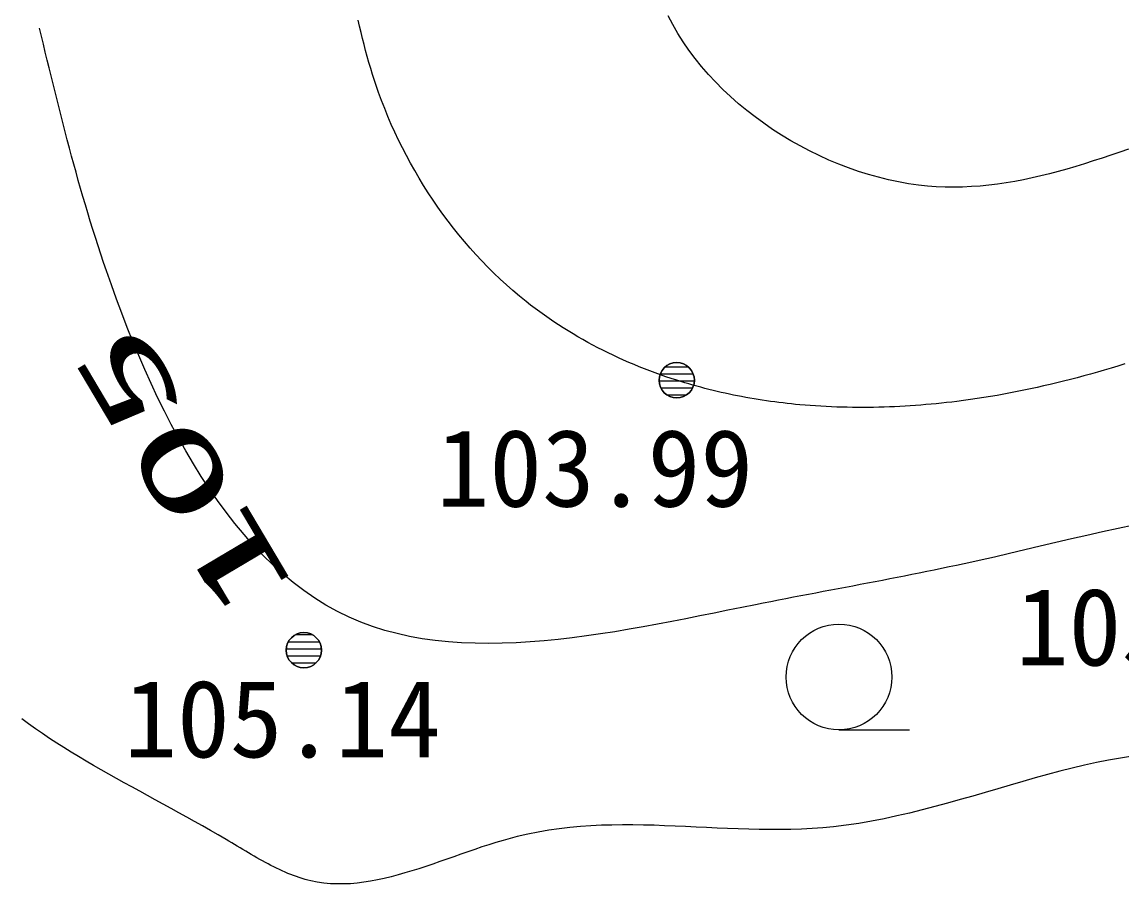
# Model space of a CAD drawing. Units: millimetres, scale not verified. Extents: x -97500 to 97500, y -67309 to 66872.
# Drawn here: x -44153 to -36353, y 51632 to 57744 of the extents above; entities that cross this region are included whole.
import ezdxf
from ezdxf.enums import TextEntityAlignment as Align

# ---------------------------------------------------------------- set-up
doc = ezdxf.new("R2010")
doc.units = ezdxf.units.MM
doc.header["$LTSCALE"] = 500
for name, color, linetype in [('0-4_S-BGD', 7, 'Continuous'), ('0-7_S-BGD-HICN', 7, 'Continuous'), ('0-8_S-BGD-LWCN', 7, 'Continuous')]:
    doc.layers.add(name, color=color, linetype=linetype)
doc.styles.add('ＭＳ ゴシック', font='')
doc.styles.get('ＭＳ ゴシック').set_extended_font_data('MS Gothic')

msp = doc.modelspace()

# ---------------------------------------------------------------- linework, layer by layer
at = {"layer": '0-4_S-BGD'}
for p, q in [((-39627.1, 55250), (-39394.5, 55250)), ((-39627.1, 55250), (-39394.5, 55250)), ((-39591.1, 55300), (-39430.5, 55300)), ((-39591.1, 55300), (-39430.5, 55300)), ((-39635.7, 55200), (-39385.9, 55200)), ((-39635.7, 55200), (-39385.9, 55200)), ((-39623.5, 55150), (-39398.2, 55150)), ((-39623.5, 55150), (-39398.2, 55150)), ((-39579.9, 55100), (-39441.7, 55100)), ((-39579.9, 55100), (-39441.7, 55100)), ((-42214.5, 53400), (-42095.1, 53400)), ((-42214.5, 53400), (-42095.1, 53400)), ((-42279.4, 53300), (-42030.2, 53300)), ((-42279.4, 53300), (-42030.2, 53300)), ((-42264.6, 53350), (-42045.1, 53350)), ((-42264.6, 53350), (-42045.1, 53350)), ((-42273.2, 53250), (-42036.4, 53250)), ((-42273.2, 53250), (-42036.4, 53250)), ((-42241.4, 53200), (-42068.3, 53200)), ((-42241.4, 53200), (-42068.3, 53200)), ((-38360.2, 52724.8), (-37860.2, 52724.8))]:
    msp.add_line(p, q, dxfattribs=at)
for centre, radius in [((-39510.8, 55204.2), 125), ((-38360.2, 53099.8), 375), ((-42154.8, 53290.2), 125)]:
    msp.add_circle(centre, radius, dxfattribs=at)
for centre, start, end in [((-39510.8, 55204.2), 0, 180), ((-39510.8, 55204.2), 180, 0), ((-42154.8, 53290.2), 0, 180), ((-42154.8, 53290.2), 180, 0)]:
    msp.add_arc(centre, 125, start, end, dxfattribs=at)
at = {"layer": '0-7_S-BGD-HICN'}
for points in [[(-43947.1, 57361.7), (-43960.9, 57418.2), (-43974.6, 57474.7), (-43988.2, 57531.2), (-44001.8, 57587.6), (-44015.4, 57644), (-44029, 57700.5)], [(-42882.5, 54522.5), (-42938.1, 54611.8), (-42992, 54703), (-43044.2, 54795.8), (-43094.9, 54890.2), (-43144, 54985.9), (-43191.6, 55082.8), (-43237.6, 55180.7), (-43282.2, 55279.4), (-43325.3, 55378.8), (-43366.9, 55478.7), (-43407.1, 55579), (-43446, 55679.3), (-43483.5, 55779.7), (-43519.6, 55879.9), (-43554.5, 55979.7), (-43574.6, 56038.8), (-43594.3, 56097.8), (-43613.5, 56156.6), (-43632.4, 56215.2), (-43650.9, 56273.7), (-43669, 56332), (-43686.7, 56390.1), (-43704.1, 56448.1), (-43721.1, 56506), (-43737.8, 56563.7), (-43754.2, 56621.4), (-43770.4, 56678.8), (-43786.2, 56736.2), (-43801.9, 56793.5), (-43817.2, 56850.7), (-43832.4, 56907.7), (-43847.3, 56964.7), (-43862, 57021.6), (-43876.6, 57078.5), (-43890.9, 57135.2), (-43905.2, 57191.9), (-43919.3, 57248.6), (-43933.2, 57305.2), (-43947.1, 57361.7)], [(-39546.2, 53493.4), (-39646.8, 53474.2), (-39747.7, 53455.7), (-39848.6, 53437.9), (-39949.6, 53421.1), (-40050.5, 53405.3), (-40151.3, 53390.8), (-40251.8, 53377.7), (-40352, 53366.2), (-40451.8, 53356.4), (-40551, 53348.4), (-40649.6, 53342.5), (-40747.5, 53338.8), (-40844.6, 53337.5), (-40940.8, 53338.6), (-41036, 53342.5), (-41130.2, 53349.1), (-41223.1, 53358.7), (-41314.8, 53371.5), (-41405.2, 53387.6), (-41494, 53407.1), (-41581.4, 53430.3), (-41667.1, 53457.2), (-41751.1, 53488), (-41833.2, 53523), (-41916.7, 53563.8), (-41998.1, 53609.1), (-42077.5, 53658.6), (-42155, 53712.2), (-42230.4, 53769.7), (-42303.9, 53830.9), (-42375.5, 53895.8), (-42445.2, 53964), (-42513.1, 54035.5), (-42579.1, 54110), (-42643.3, 54187.4), (-42705.7, 54267.5), (-42766.4, 54350.2), (-42825.3, 54435.3), (-42882.5, 54522.5)], [(-36268.8, 54176.5), (-36380, 54153.1), (-36491.1, 54128.9), (-36602, 54103.9), (-36712.6, 54078.4), (-36822.9, 54052.6), (-36932.7, 54026.7), (-37042, 54000.9)], [(-37042, 54000.9), (-37150.6, 53975.4), (-37258.5, 53950.5), (-37365.5, 53926.2), (-37419.4, 53914.3), (-37472.9, 53902.6), (-37526.3, 53891.1), (-37579.5, 53879.8), (-37632.5, 53868.6), (-37685.4, 53857.7), (-37738.1, 53846.9), (-37790.7, 53836.2), (-37843.2, 53825.7), (-37895.6, 53815.3), (-37948, 53805.1), (-38000.3, 53794.9), (-38052.5, 53784.7), (-38104.8, 53774.7), (-38157, 53764.7), (-38209.3, 53754.7), (-38261.6, 53744.8), (-38313.9, 53734.9), (-38366.3, 53725), (-38418.8, 53715.1), (-38471.4, 53705.1), (-38524.1, 53695.1), (-38577, 53685.1), (-38630, 53675), (-38683.2, 53664.8), (-38736.5, 53654.6), (-38790.1, 53644.2), (-38843.9, 53633.7), (-38897.9, 53623.1), (-38952.2, 53612.3), (-39049.5, 53592.8), (-39147.7, 53573), (-39246.5, 53552.9), (-39346, 53532.9), (-39445.9, 53513), (-39546.2, 53493.4)]]:
    msp.add_lwpolyline(points, dxfattribs=at)
at = {"layer": '0-8_S-BGD-LWCN'}
for points in [[(-41204.2, 56430.9), (-41239, 56481.6), (-41272.9, 56532.9), (-41305.8, 56584.8), (-41337.8, 56637.3), (-41368.9, 56690.3), (-41399, 56743.8), (-41428.1, 56797.8), (-41456.2, 56852.3), (-41483.4, 56907.3), (-41509.5, 56962.6), (-41534.7, 57018.4), (-41558.8, 57074.5), (-41581.8, 57130.9), (-41603.9, 57187.7), (-41624.9, 57244.8), (-41639.6, 57286.8), (-41653.8, 57328.9), (-41667.4, 57371.2), (-41680.5, 57413.6), (-41693.1, 57456.2), (-41705.3, 57498.8), (-41717, 57541.6), (-41728.2, 57584.5), (-41739.1, 57627.5), (-41749.5, 57670.6), (-41759.5, 57713.8), (-41769.2, 57757)], [(-37236.3, 56594.8), (-37297.9, 56587.2), (-37359.6, 56581.2), (-37421.4, 56576.7), (-37483.3, 56574), (-37545.4, 56573), (-37607.7, 56573.8), (-37670.1, 56576.5), (-37732.8, 56581.1), (-37795.8, 56587.8), (-37866.5, 56597.8), (-37937.5, 56610.3), (-38008.6, 56625.3), (-38079.7, 56642.9), (-38150.7, 56662.8), (-38221.4, 56685.1), (-38291.9, 56709.7), (-38362, 56736.6), (-38431.5, 56765.6), (-38500.3, 56796.8), (-38568.4, 56830.1), (-38635.7, 56865.4), (-38701.9, 56902.8), (-38767.1, 56942), (-38831.1, 56983.1), (-38893.7, 57026.1), (-38955, 57070.8), (-39014.7, 57117.2), (-39072.8, 57165.2), (-39129.1, 57214.9), (-39183.6, 57266.2), (-39236.2, 57318.9), (-39286.6, 57373.1), (-39334.9, 57428.6), (-39380.8, 57485.5), (-39424.4, 57543.7), (-39465.4, 57603.1), (-39503.8, 57663.7), (-39539.5, 57725.4), (-39572.4, 57788.1)], [(-36306.4, 56843.7), (-36369.5, 56821.7), (-36432.4, 56800.2), (-36495.1, 56779.2), (-36557.5, 56758.8), (-36619.7, 56739), (-36681.8, 56720.1), (-36743.7, 56701.9), (-36805.4, 56684.6), (-36867.1, 56668.3), (-36928.7, 56653.1), (-36990.2, 56638.9), (-37051.7, 56625.9), (-37113.2, 56614.2), (-37174.7, 56603.8), (-37236.3, 56594.8)], [(-39738.7, 55285), (-39776.2, 55299.9), (-39813.6, 55315.2), (-39850.7, 55331), (-39887.7, 55347.2), (-39924.5, 55363.8), (-39961.1, 55380.8), (-39997.5, 55398.3), (-40033.7, 55416.2), (-40069.7, 55434.5), (-40105.5, 55453.3), (-40141, 55472.5), (-40176.3, 55492.1), (-40211.4, 55512.1), (-40246.2, 55532.6), (-40280.8, 55553.6), (-40315, 55574.9), (-40349, 55596.8), (-40382.8, 55619), (-40416.2, 55641.7), (-40449.3, 55664.8), (-40482.2, 55688.4), (-40514.7, 55712.4), (-40546.9, 55736.9), (-40578.8, 55761.9), (-40626.2, 55800.2), (-40672.8, 55839.6), (-40718.6, 55880), (-40763.7, 55921.3), (-40807.9, 55963.5), (-40851.4, 56006.6), (-40894, 56050.6), (-40935.8, 56095.5), (-40976.7, 56141.1), (-41016.8, 56187.6), (-41056.1, 56234.8), (-41094.4, 56282.8), (-41131.9, 56331.5), (-41168.5, 56380.8), (-41204.2, 56430.9)], [(-36333.3, 55319.3), (-36382.4, 55304.4), (-36431.3, 55289.8), (-36479.9, 55275.6), (-36528.2, 55261.8), (-36576.4, 55248.3), (-36624.3, 55235.1), (-36672.1, 55222.3), (-36719.7, 55209.9), (-36767.2, 55197.8), (-36814.5, 55186), (-36861.8, 55174.6), (-36909, 55163.6), (-36956.1, 55153)], [(-38526.2, 55021.6), (-38563.5, 55024.2), (-38600.7, 55027.2), (-38637.9, 55030.4), (-38667.6, 55033.2), (-38697.3, 55036.2), (-38726.9, 55039.4), (-38756.5, 55042.8), (-38786.1, 55046.4), (-38815.6, 55050.2), (-38845.1, 55054.2), (-38874.6, 55058.4), (-38904, 55062.8), (-38933.4, 55067.4), (-38962.7, 55072.2), (-38992, 55077.2), (-39021.2, 55082.5), (-39050.4, 55087.9), (-39079.6, 55093.6), (-39108.7, 55099.4), (-39137.7, 55105.5), (-39166.7, 55111.8), (-39195.7, 55118.3), (-39224.6, 55125), (-39253.5, 55132), (-39282.3, 55139.1), (-39311, 55146.5), (-39339.8, 55154), (-39368.4, 55161.9), (-39397, 55169.9), (-39425.5, 55178.1), (-39454, 55186.6), (-39482.4, 55195.3), (-39510.8, 55204.2), (-39549.1, 55216.6), (-39587.3, 55229.4), (-39625.4, 55242.7), (-39663.3, 55256.4), (-39701.1, 55270.5), (-39738.7, 55285)], [(-36956.1, 55153), (-37003.2, 55142.7), (-37050.3, 55132.7), (-37097.4, 55123.2), (-37144.5, 55114), (-37191.7, 55105.1), (-37238.9, 55096.7), (-37286.2, 55088.6), (-37333.7, 55080.9), (-37381.2, 55073.6), (-37428.9, 55066.6), (-37476.8, 55060.1), (-37524.9, 55053.9), (-37561.1, 55049.5), (-37597.5, 55045.4), (-37633.9, 55041.4), (-37670.5, 55037.7), (-37707.1, 55034.2), (-37743.8, 55031), (-37780.7, 55027.9), (-37817.6, 55025.2), (-37854.5, 55022.6), (-37891.6, 55020.3), (-37928.7, 55018.3), (-37965.8, 55016.5), (-38003.1, 55014.9), (-38040.3, 55013.6), (-38077.6, 55012.6), (-38114.9, 55011.9), (-38152.3, 55011.4), (-38189.7, 55011.1), (-38227.1, 55011.2), (-38264.5, 55011.5), (-38301.9, 55012.1), (-38339.3, 55012.9), (-38376.7, 55014.1), (-38414.1, 55015.5), (-38451.5, 55017.3), (-38488.9, 55019.3), (-38526.2, 55021.6)], [(-43374.2, 52319.9), (-43429.1, 52350.2), (-43483.7, 52380.6), (-43538.1, 52411), (-43592.1, 52441.7), (-43645.8, 52472.6), (-43699, 52503.7), (-43751.9, 52535.1), (-43804.2, 52566.9), (-43856.1, 52599.1), (-43907.4, 52631.7), (-43958.1, 52664.7), (-44008.3, 52698.3), (-44057.8, 52732.4), (-44106.6, 52767.1), (-44154.8, 52802.5)], [(-36278.8, 52537.4), (-36363.3, 52524.6), (-36448.4, 52509.6), (-36534, 52492.5), (-36620.1, 52473.6), (-36706.6, 52453), (-36793.6, 52431.1), (-36881, 52407.9), (-36968.8, 52383.8), (-37057, 52358.9)], [(-37057, 52358.9), (-37145.4, 52333.5), (-37234.1, 52307.7), (-37323.1, 52281.8), (-37412.3, 52255.9), (-37501.7, 52230.4), (-37591.3, 52205.4), (-37681, 52181), (-37770.7, 52157.6), (-37860.6, 52135.4), (-37950.5, 52114.5), (-38040.4, 52095.2), (-38130.3, 52077.6), (-38220.2, 52062.1), (-38309.9, 52048.7), (-38399.6, 52037.8), (-38475, 52030.6), (-38550.3, 52025.1), (-38625.5, 52021.2), (-38700.6, 52018.6), (-38775.6, 52017.4), (-38850.6, 52017.3), (-38925.5, 52018.1), (-39000.3, 52019.8), (-39075.1, 52022.2), (-39149.8, 52025.1), (-39224.5, 52028.4), (-39299.2, 52032), (-39373.8, 52035.6), (-39448.4, 52039.2), (-39522.9, 52042.5), (-39597.5, 52045.5), (-39672, 52048.1), (-39746.6, 52049.9), (-39821.1, 52051), (-39895.6, 52051.2), (-39970.2, 52050.2), (-40044.7, 52048), (-40119.3, 52044.4), (-40194, 52039.3)], [(-42166.7, 51670.8), (-42187, 51677.3), (-42207.3, 51684.2), (-42227.5, 51691.6), (-42247.7, 51699.3), (-42267.8, 51707.5), (-42287.9, 51716.1), (-42308, 51725), (-42328.1, 51734.2), (-42348.1, 51743.8), (-42368.1, 51753.7), (-42388, 51763.8), (-42408, 51774.2), (-42427.9, 51784.8), (-42447.8, 51795.7), (-42467.7, 51806.7), (-42487.6, 51817.9), (-42507.4, 51829.3), (-42527.3, 51840.8), (-42547.2, 51852.4), (-42567, 51864.1), (-42586.9, 51876), (-42606.8, 51887.8), (-42626.6, 51899.7), (-42646.5, 51911.6), (-42666.4, 51923.5), (-42686.3, 51935.4), (-42706.3, 51947.3), (-42761.8, 51979.9), (-42817.5, 52012.1), (-42873.3, 52044), (-42929.1, 52075.4), (-42985, 52106.6), (-43040.8, 52137.5), (-43096.7, 52168.2), (-43152.4, 52198.7), (-43208.1, 52229.1), (-43263.6, 52259.4), (-43319, 52289.7), (-43374.2, 52319.9)], [(-40194, 52039.3), (-40268.6, 52032.5), (-40343.3, 52023.9), (-40418, 52013.3), (-40492.8, 52000.6), (-40567.6, 51985.7), (-40642.5, 51968.3), (-40692.5, 51955.3), (-40742.5, 51941.3), (-40792.5, 51926.4), (-40842.5, 51910.7), (-40892.5, 51894.4), (-40942.4, 51877.7), (-40992.3, 51860.5), (-41042.2, 51843.1), (-41092, 51825.6), (-41141.8, 51808), (-41191.4, 51790.6), (-41241, 51773.5), (-41290.5, 51756.7), (-41339.9, 51740.5), (-41389.1, 51724.9), (-41438.2, 51710.1), (-41487.1, 51696.1), (-41535.9, 51683.2), (-41584.6, 51671.4), (-41633, 51661), (-41681.3, 51651.9), (-41729.4, 51644.3), (-41777.2, 51638.4), (-41824.9, 51634.3), (-41872.2, 51632.1), (-41919.4, 51632), (-41966.3, 51634), (-42012.9, 51638.3), (-42059.3, 51645), (-42105.4, 51654.3), (-42125.8, 51659.3), (-42146.3, 51664.8), (-42166.7, 51670.8)]]:
    msp.add_lwpolyline(points, dxfattribs=at)

# ---------------------------------------------------------------- texts
at = {"layer": '0-4_S-BGD', "style": 'ＭＳ ゴシック'}
for s, p in [('103.99', (-41213.8, 54142.6)), ('105.82', (-37106.2, 53016.6)), ('105.14', (-43428, 52365.2))]:
    msp.add_text(s, height=549.9, dxfattribs=at).set_placement(p, align=Align.BOTTOM_LEFT)
at = {"layer": '0-7_S-BGD-HICN', "style": 'ＭＳ ゴシック', "width": 2}
msp.add_text('105', height=549.9, rotation=120.683, dxfattribs=at).set_placement((-42073.1, 53817.1), align=Align.BOTTOM_LEFT)

doc.saveas('drawing.dxf')
